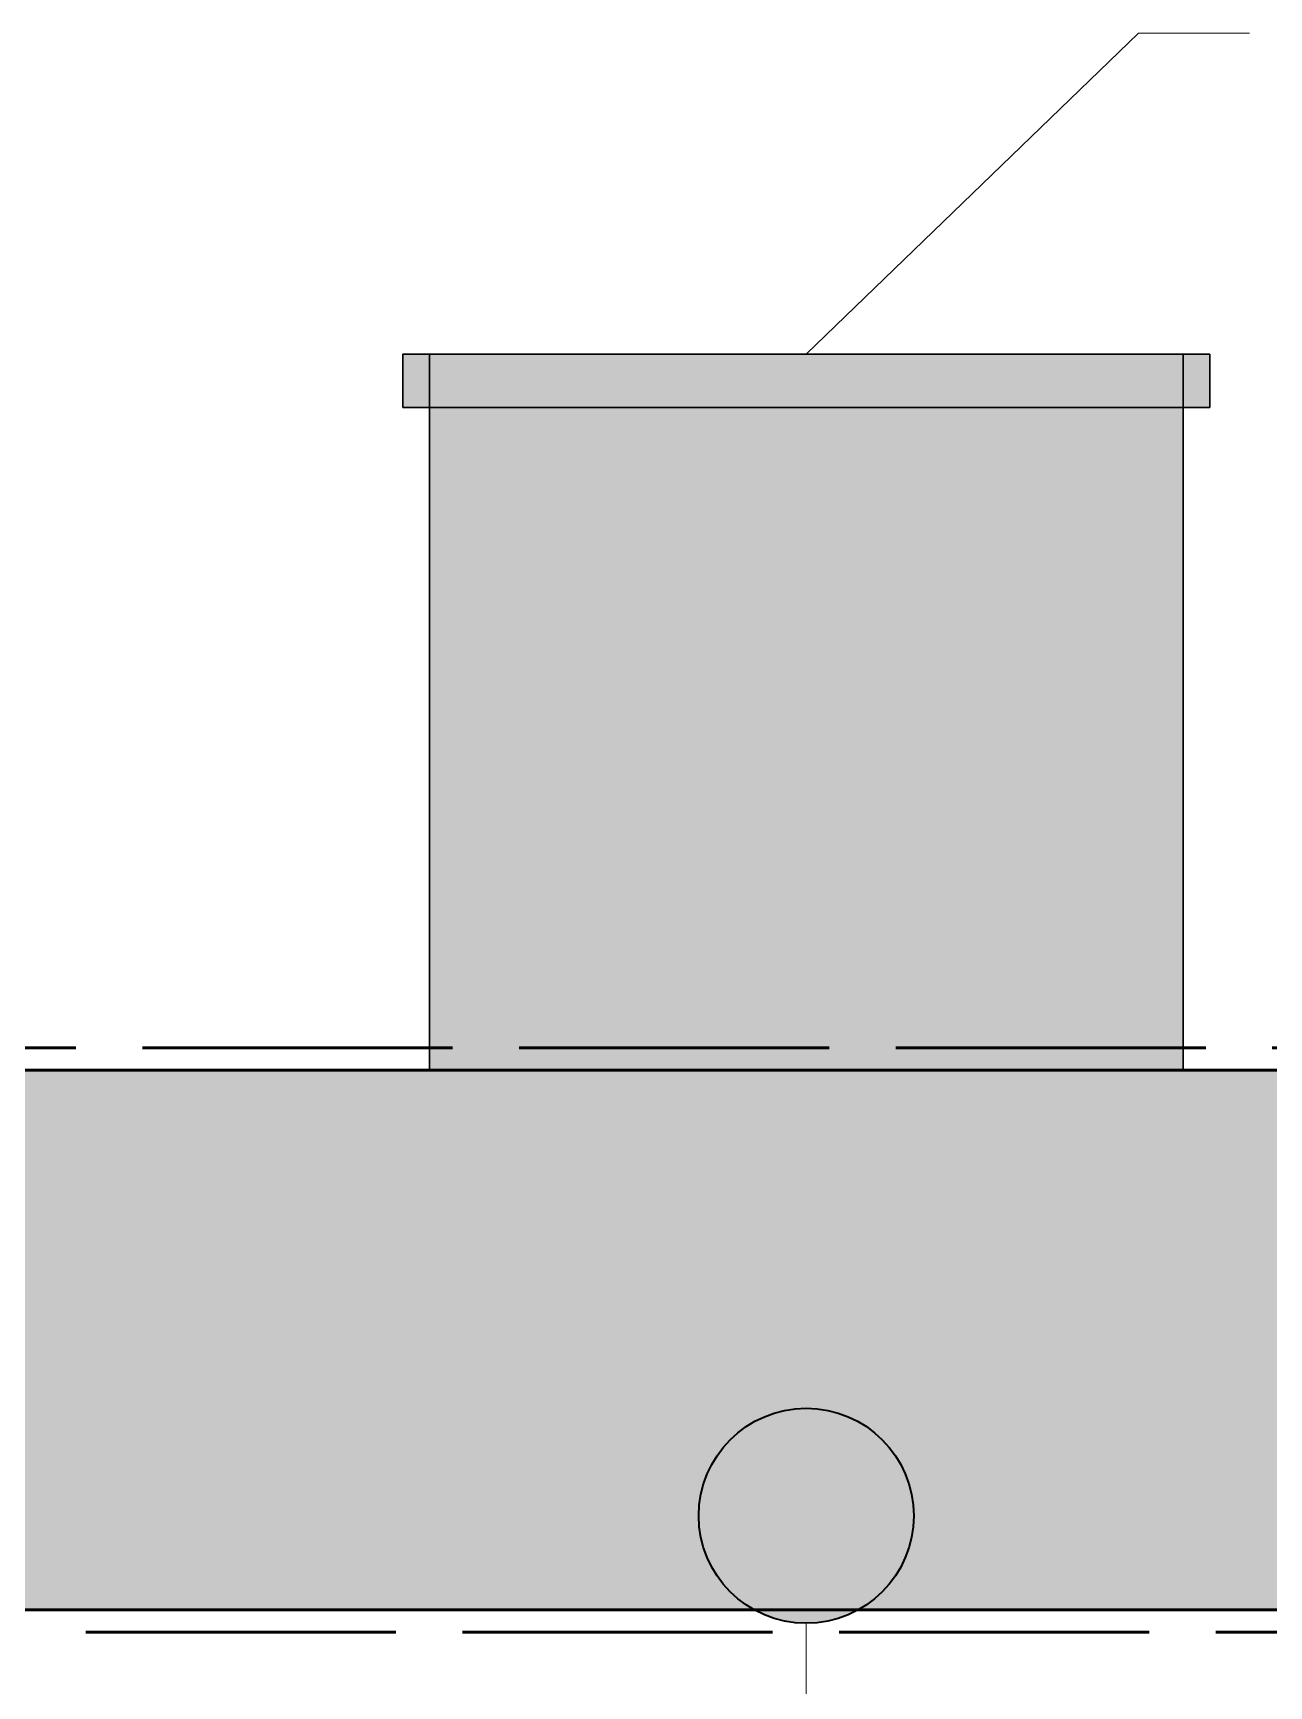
# Model space of a CAD drawing. Header units: millimetres. Extents: x -1812 to 15462, y -2698 to 1972.
# Drawn here: x 7437 to 8421, y -61 to 1256 of the extents above; entities that cross this region are included whole.
import ezdxf

# ---------------------------------------------------------------- set-up
doc = ezdxf.new("R2010")
doc.units = ezdxf.units.MM
doc.linetypes.add('DASH_247_53', pattern=[299.861111, 246.944444, -52.916667])
for name, color, linetype in [('ANNOTATIONS', 7, 'Continuous'), ('GEOFAB', 5, 'Continuous'), ('LEADERS', 7, 'Continuous'), ('MANHOLES', 7, 'Continuous'), ('MODULE_ART', 7, 'Continuous'), ('PIPES', 7, 'Continuous'), ('TANK', 7, 'Continuous')]:
    doc.layers.add(name, color=color, linetype=linetype)

# ---------------------------------------------------------------- blocks, each defined once
blk = doc.blocks.new('atlancube_face')
at = {"true_color": 0x000000}
blk.add_solid([(-1.8, -1.8), (1151.8, -1.8), (-1.8, 781.8), (1151.8, 781.8)], dxfattribs=at)

msp = doc.modelspace()

# ---------------------------------------------------------------- hatches: boundary and pattern name
at = {"layer": 'PIPES', "true_color": 0xbfbfbf}
h = msp.add_hatch(color=7, dxfattribs=at)
h.dxf.hatch_style = 1
h.paths.add_polyline_path([(7966.9, 75, 1), (8138.1, 75, 1)])

# ---------------------------------------------------------------- linework, layer by layer
at = {"layer": 'ANNOTATIONS', "lineweight": 18}
msp.add_line((8052.5, -599.7), (8052.5, -10.6), dxfattribs=at)
at = {"layer": 'GEOFAB', "color": 5, "linetype": 'DASH_247_53', "lineweight": 53}
msp.add_lwpolyline([(-17.6, -17.6), (14967.6, -17.6), (14967.6, 447.6), (-17.6, 447.6)], close=True, dxfattribs=at)
at = {"layer": 'LEADERS', "lineweight": 18}
for p, q in [((8317.1, 1255.8), (8052.5, 1000)), ((8405.3, 1255.8), (8317.1, 1255.8))]:
    msp.add_line(p, q, dxfattribs=at)
at = {"layer": 'MANHOLES', "lineweight": 30}
for points in [[(7731.3, 957.7), (8373.7, 957.7), (8373.7, 1000), (7731.3, 1000)], [(7731.3, 957.7), (8373.7, 957.7), (8373.7, 1000), (7731.3, 1000)], [(7752.5, 430), (8352.5, 430), (8352.5, 1000), (7752.5, 1000)], [(7752.5, 430), (8352.5, 430), (8352.5, 1000), (7752.5, 1000)]]:
    msp.add_lwpolyline(points, close=True, dxfattribs=at)
at = {"layer": 'MANHOLES', "true_color": 0x737373}
msp.add_solid([(7731.3, 957.7), (8373.7, 957.7), (7731.3, 1000), (8373.7, 1000)], dxfattribs=at)
msp.add_solid([(7731.3, 957.7), (8373.7, 957.7), (7731.3, 1000), (8373.7, 1000)], dxfattribs=at)
at = {"layer": 'MANHOLES', "true_color": 0xb8b8b8}
msp.add_solid([(7752.5, 430), (8352.5, 430), (7752.5, 1000), (8352.5, 1000)], dxfattribs=at)
msp.add_solid([(7752.5, 430), (8352.5, 430), (7752.5, 1000), (8352.5, 1000)], dxfattribs=at)
at = {"layer": 'PIPES', "color": 5, "lineweight": 35}
msp.add_circle((8052.5, 75), 85.6, dxfattribs=at)
at = {"layer": 'TANK', "lineweight": 53}
msp.add_lwpolyline([(0, 0), (14950, 0), (14950, 430), (0, 430)], close=True, dxfattribs=at)

# ---------------------------------------------------------------- block references
at = {"layer": 'MODULE_ART', "yscale": 0.5512820512820513}
for p in [(6900, 0), (8050, 0)]:
    msp.add_blockref('atlancube_face', p, dxfattribs=at)

doc.saveas('drawing.dxf')
